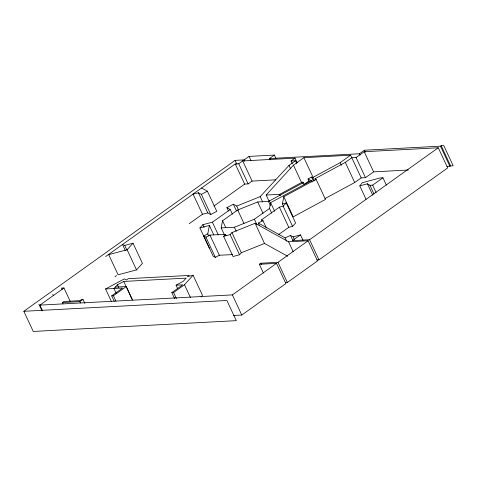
<?xml version="1.0" encoding="UTF-8"?>
<svg xmlns="http://www.w3.org/2000/svg" width="477" height="477" viewBox="0 0 477 477"><rect width="100%" height="100%" fill="white"/><g stroke="black" fill="none" stroke-linecap="round" stroke-linejoin="round"><path stroke-width="0.72" d="M208.705 235.894L207.769 233.879L209.391 225.46L199.917 227.952L209.314 248.106M224.315 234.612L221.179 227.893L222.562 220.738L237.689 209.993L257.705 201.956L268.456 201.443L269.791 200.722M271.693 213.183L269.499 208.485L270.626 202.647L311.451 180.664L312.077 182.011M283.672 206.571L282.42 203.888L283.809 196.703L316.072 179.274L325.469 199.428L293.206 216.856L283.809 196.703M366.05 199.326L359.789 185.893L362.281 182.727L380.187 177.933L382.936 177.79L386.382 185.177M287.661 256.256L264.502 243.443L241.338 252.744L239.537 254.766L233.038 256.519L223.635 236.365L225.442 234.344L226.068 235.686M223.635 236.365L230.135 234.612L231.941 232.591L255.106 223.284L288.561 241.797L308.13 240.76L317.527 260.913L287.351 282.473L285.21 282.587M127.126 249.739L133.023 243.21L142.426 263.37L136.523 269.893L118.105 274.8L108.708 254.646L127.126 249.739L136.523 269.893M174.648 298.68L171.827 292.634L173.58 292.544L184.474 284.757L193.096 275.223L202.492 295.376L201.055 296.968M269.308 201.729L266.178 195.015L293.45 165.137L303.891 157.678L350.607 155.192L361.202 177.897L365.477 177.671L373.604 171.863L408.413 170.009M199.917 227.952L202.91 224.685L212.384 222.199L230.23 209.522L232.424 214.227M228.435 211.025L226.873 207.662L233.348 204.204L236.705 206.064L260.192 196.625L289.014 165.376L295.496 160.743L296.748 163.432M262.207 221.167L261.581 219.825L279.379 207.185L283.159 206.195L286.206 202.898L295.603 223.051L292.562 226.348L288.776 227.338L278.759 234.451M177.647 288.561L176.079 285.204L183.281 281.281L186.143 278.121L123.704 281.442L117.461 284.781L113.967 288.507L116.155 293.212M23.85 311.296L226.903 300.492L236.3 320.651L33.247 331.449L23.85 311.296L235.072 160.373L244.164 159.89L244.79 161.232M105.62 256.566L235.25 163.945L238.744 163.76L249.036 156.408L274.358 155.061L275.921 158.424M42.453 310.497L39.949 305.119L63.954 287.971L70.22 301.404M62.982 303.891L62.356 302.549L63.817 301.5L79.963 300.641L81.668 299.425L82.962 299.359L84.84 303.39M270.113 159.884L269.487 158.543L274.358 155.061M62.356 302.549L79.796 301.619L82.962 299.359M115.023 276.72L116.626 275.575M189.262 223.671L202.463 214.245L207.805 212.933L210.762 214.537L216.767 211.323L207.37 191.17L201.568 188.016M213.97 206.016L244.647 184.098L248.141 183.913L252.1 181.087L275.676 179.835M292.306 163.665L291.053 160.976L295.013 158.149L297.207 162.854M114.194 301.208L111.69 295.835L122.583 288.048L105.566 288.955L111.523 301.72M111.69 295.835L113.437 295.74L126.31 286.54L132.576 299.979M304.022 184.462L309.239 180.735M309.269 181.671L308.017 178.982L311.57 177.056L312.644 177.581L340.173 162.651L350.607 155.192M315.643 180.085L315.017 178.744L345.312 162.377L351.805 157.744L356.08 157.517L364.201 151.71L438.268 147.769L447.67 167.922L318.994 259.864L316.847 259.977M269.487 158.543L359.443 153.755L364.386 150.219L440.504 146.171L441.183 145.688L443.753 145.551L453.15 165.704L446.943 166.485M171.827 292.634L182.727 284.847L176.079 285.204M325.058 198.551L354.715 182.53L361.202 177.897M263.423 273.011L259.351 264.276L260.812 263.232L277.954 262.32L308.13 240.76M303.008 240.247L300.498 234.875L292.455 240.623L309.597 239.71L438.268 147.769M359.789 185.893L367.451 183.794L369.902 185.285L372.65 185.136L382.936 177.79M39.949 305.119L232.377 294.887L276.493 263.364L285.89 283.517L241.773 315.041L233.599 315.476M221.179 227.893L234.356 227.267L254.372 219.229L269.499 208.485M266.178 195.015L279.635 194.372L302.257 182.107L303.33 182.631L304.266 184.647M303.33 182.631L268.456 201.443L270.334 205.474M202.463 214.245L193.06 194.091L198.408 192.774L201.366 194.383L207.37 191.17M105.566 288.955L124.39 278.878L126.417 279.987L128.259 278.669L189.226 275.432L187.383 276.743L193.096 275.223M232.627 254.605L219.337 255.237L215.336 257.377L213.159 256.173L203.762 236.02L207.769 233.879M203.762 236.02L205.933 237.224L209.94 235.083L225.442 234.344M259.554 225.728L258.301 223.039L262.922 220.571L266.369 227.958M258.301 223.039L285.103 237.874L290.499 235.405L293.158 236.878L294.41 239.567M293.158 236.878L300.498 234.875M125.314 250.556L122.494 244.51L124.73 245.422L133.023 243.21M282.42 203.888L286.206 202.898M295.013 158.149L242.704 160.934L252.1 181.087M291.053 160.976L295.496 160.743M259.351 264.276L276.493 263.364M63.954 287.971L61.491 288.102L62.117 289.444M115.255 287.13L126.31 286.54M308.017 178.982L311.451 180.664M315.017 178.744L316.072 179.274M261.581 219.825L262.922 220.571M226.873 207.662L230.23 209.522M441.183 145.688L450.58 165.841M440.504 146.171L449.9 166.33M364.386 150.219L365.328 152.241M364.201 151.71L373.604 171.863M359.443 153.755L360.069 155.103M372.65 185.136L376.097 192.529M369.902 185.285L373.974 194.014M356.08 157.517L365.477 177.671M367.451 183.794L372.775 195.218M345.312 162.377L354.715 182.53M340.173 162.651L341.425 165.34M303.891 157.678L313.3 177.832M312.644 177.581L314.206 180.938M311.57 177.056L313.449 181.087M302.257 182.107L302.883 183.448M293.45 165.137L301.607 182.602M289.014 165.376L290.582 168.733M309.597 239.71L318.994 259.864M279.635 194.372L280.267 195.719M283.159 206.195L292.562 226.348M279.379 207.185L288.776 227.338M290.499 235.405L293.009 240.778M249.036 156.408L250.914 160.439M270.626 202.647L274.698 211.383M288.561 241.797L293.26 251.874M285.103 237.874L286.671 241.231M260.192 196.625L262.696 202.004M257.705 201.956L263.03 213.374M238.744 163.76L248.141 183.913M235.072 160.373L236.95 164.404M235.25 163.945L244.647 184.098M277.954 262.32L287.351 282.473M254.372 219.229L256.876 224.601M255.106 223.284L264.502 243.443M236.705 206.064L238.589 210.095M237.689 209.993L243.956 223.433M233.348 204.204L236.479 210.917M260.812 263.232L261.438 264.574M234.356 227.267L236.24 231.297M231.941 232.591L241.338 252.744M230.135 234.612L239.537 254.766M222.562 220.738L225.693 227.457M201.366 194.383L210.762 214.537M212.384 222.199L218.335 234.964M198.408 192.774L207.805 212.933M209.391 225.46L213.779 234.869M209.94 235.083L219.337 255.237M202.91 224.685L204.162 227.374M205.933 237.224L215.336 257.377M232.377 294.887L241.773 315.041M184.474 284.757L190.424 297.523M173.58 292.544L176.395 298.59M124.73 245.422L126.924 250.127M123.704 281.442L132.165 299.58M117.461 284.781L118.713 287.47M113.437 295.74L115.941 301.118M79.796 301.619L80.422 302.961M52.792 294.315L53.418 295.657M38.911 304.237L42.042 310.95"/></g></svg>
